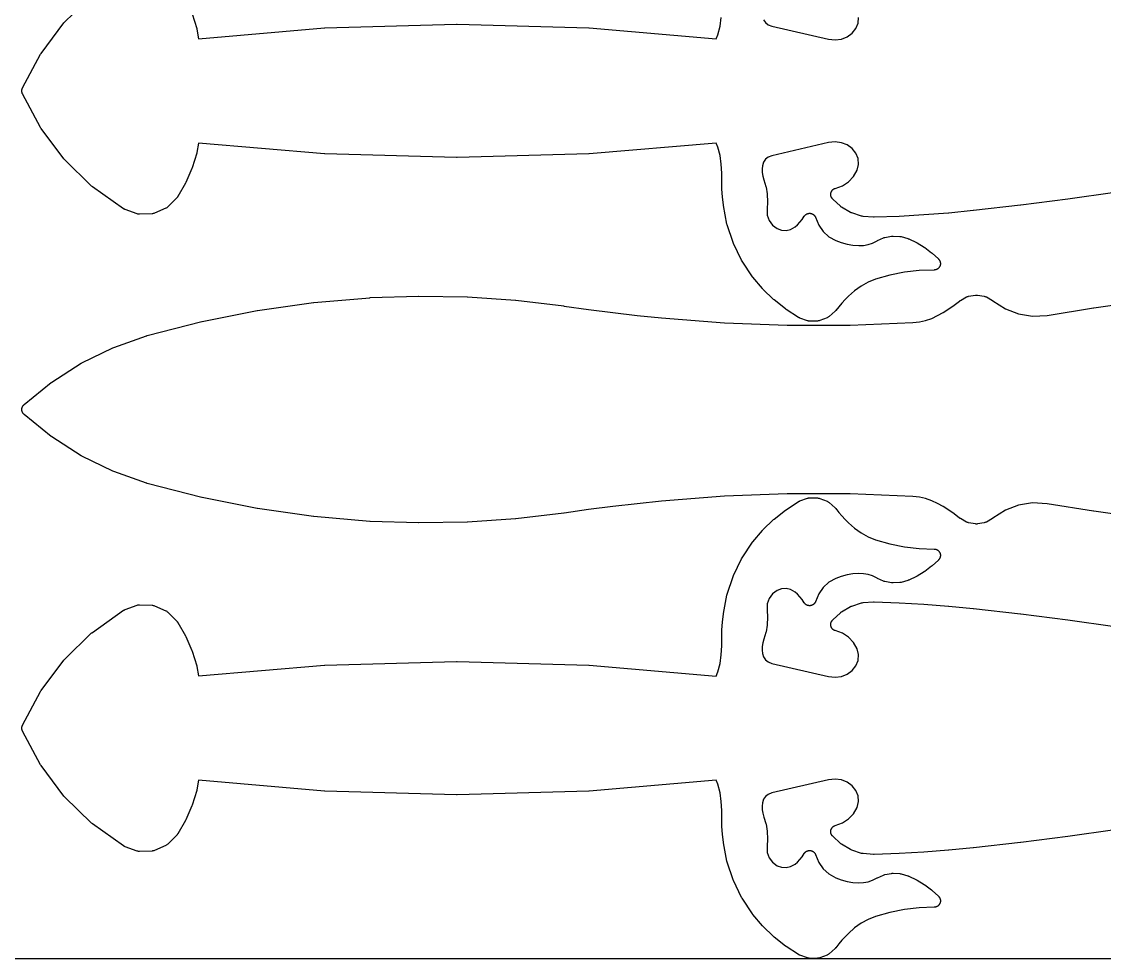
# Model space of a CAD drawing. Header units: metres. Extents: x 0 to 3000, y 0 to 1200.
# Drawn here: x 1358.7 to 1698.4, y 0 to 294 of the extents above; entities that cross this region are included whole.
import ezdxf

# ---------------------------------------------------------------- set-up
doc = ezdxf.new("R2010")
doc.units = ezdxf.units.M

msp = doc.modelspace()

# ---------------------------------------------------------------- linework, layer by layer
at = {"color": 7}
msp.add_lwpolyline([(0, 0), (3000, 0), (3000, 1200), (0, 1200), (0, 0)], close=True, dxfattribs=at)
at = {"color": 1}
for points in [[(1701.77, 240.38), (1687.02, 238.26), (1686.99, 238.26), (1672.2, 236.37), (1672.17, 236.36), (1657.36, 234.69), (1657.34, 234.69), (1657.32, 234.68), (1649.6, 233.94), (1649.57, 233.94), (1641.83, 233.34), (1641.8, 233.34), (1634.05, 232.89), (1634.02, 232.89), (1626.27, 232.59), (1626.24, 232.59), (1626.22, 232.59), (1626.15, 232.59), (1626.07, 232.59), (1626.05, 232.6), (1626.02, 232.6), (1622.74, 232.87), (1622.51, 232.9), (1622.3, 232.96), (1619.19, 233.95), (1618.98, 234.03), (1618.78, 234.13), (1615.98, 235.79), (1615.79, 235.91), (1615.62, 236.06), (1613.22, 238.32), (1613.17, 238.38), (1613.11, 238.44), (1613.1, 238.45), (1613.09, 238.47), (1613.04, 238.53), (1612.98, 238.6), (1612.97, 238.61), (1612.97, 238.62), (1612.92, 238.69), (1612.88, 238.76), (1612.87, 238.77), (1612.86, 238.78), (1612.82, 238.86), (1612.78, 238.93), (1612.78, 238.95), (1612.77, 238.96), (1612.74, 239.04), (1612.71, 239.11), (1612.71, 239.13), (1612.7, 239.14), (1612.68, 239.22), (1612.65, 239.3), (1612.65, 239.32), (1612.65, 239.33), (1612.63, 239.41), (1612.62, 239.5), (1612.62, 239.51), (1612.61, 239.52), (1612.61, 239.61), (1612.6, 239.69), (1612.6, 239.71), (1612.6, 239.72), (1612.6, 239.8), (1612.6, 239.89), (1612.6, 239.9), (1612.6, 239.92), (1612.61, 240), (1612.62, 240.08), (1612.62, 240.1), (1612.63, 240.11), (1612.64, 240.19), (1612.66, 240.28), (1612.66, 240.29), (1612.67, 240.3), (1612.69, 240.38), (1612.72, 240.46), (1612.72, 240.48), (1612.73, 240.49), (1612.76, 240.57), (1612.79, 240.64), (1612.8, 240.66), (1612.81, 240.67), (1612.85, 240.74), (1612.89, 240.82), (1612.9, 240.83), (1612.9, 240.84), (1612.95, 240.91), (1613, 240.98), (1613.01, 240.99), (1613.02, 241), (1613.07, 241.07), (1613.12, 241.13), (1613.13, 241.14), (1613.14, 241.15), (1613.2, 241.21), (1613.26, 241.27), (1613.28, 241.28), (1613.29, 241.29), (1613.35, 241.34), (1613.42, 241.39), (1613.43, 241.4), (1613.44, 241.41), (1613.51, 241.45), (1613.58, 241.5), (1613.59, 241.51), (1613.61, 241.51), (1613.68, 241.55), (1613.75, 241.59), (1613.77, 241.6), (1613.78, 241.6), (1613.86, 241.63), (1613.94, 241.66), (1616.33, 242.5), (1618.22, 243.74), (1619.76, 245.39), (1620.86, 247.37), (1621.29, 249.2), (1621.17, 251), (1620.51, 252.68), (1619.34, 254.15), (1617.75, 255.29), (1615.93, 256.01), (1613.99, 256.28), (1611.89, 256.06), (1594.12, 251.93), (1592.96, 251.47), (1592.13, 250.8), (1591.53, 249.92), (1591.18, 248.79), (1591.09, 247.77), (1591.13, 246.65), (1591.3, 245.55), (1591.65, 244.35), (1592.25, 242.29), (1592.3, 242.07), (1592.66, 239.95), (1592.68, 239.72), (1592.79, 237.58), (1592.79, 237.35), (1592.65, 235.3), (1592.7, 233.27), (1593.27, 231.6), (1594.31, 230.17), (1595.76, 229.08), (1597.15, 228.57), (1598.6, 228.49), (1600.01, 228.81), (1601.39, 229.58), (1602.17, 230.24), (1602.94, 231.04), (1603.63, 231.91), (1604.29, 232.93), (1604.31, 232.96), (1604.32, 232.98), (1604.37, 233.04), (1604.41, 233.09), (1604.43, 233.11), (1604.44, 233.14), (1604.49, 233.19), (1604.54, 233.24), (1604.56, 233.26), (1604.58, 233.28), (1604.63, 233.33), (1604.68, 233.37), (1604.7, 233.39), (1604.72, 233.41), (1604.78, 233.45), (1604.83, 233.49), (1604.86, 233.51), (1604.88, 233.53), (1604.94, 233.56), (1605, 233.6), (1605.03, 233.61), (1605.05, 233.63), (1605.11, 233.65), (1605.18, 233.68), (1605.2, 233.69), (1605.23, 233.71), (1605.3, 233.73), (1605.36, 233.75), (1605.39, 233.76), (1605.42, 233.77), (1605.48, 233.79), (1605.55, 233.8), (1605.58, 233.81), (1605.61, 233.82), (1605.68, 233.83), (1605.74, 233.84), (1605.77, 233.84), (1605.8, 233.84), (1605.87, 233.84), (1605.94, 233.85), (1605.97, 233.85), (1606, 233.85), (1606.07, 233.85), (1606.14, 233.84), (1606.16, 233.84), (1606.19, 233.84), (1606.26, 233.83), (1606.33, 233.82), (1606.36, 233.81), (1606.39, 233.81), (1606.45, 233.79), (1606.52, 233.77), (1606.55, 233.76), (1606.58, 233.76), (1606.64, 233.73), (1606.71, 233.71), (1606.73, 233.7), (1606.76, 233.69), (1606.82, 233.66), (1606.89, 233.63), (1606.91, 233.61), (1606.94, 233.6), (1607, 233.57), (1607.06, 233.53), (1607.08, 233.51), (1607.1, 233.5), (1607.16, 233.46), (1607.22, 233.42), (1607.24, 233.4), (1607.26, 233.38), (1607.31, 233.33), (1607.36, 233.29), (1607.38, 233.27), (1607.4, 233.25), (1607.45, 233.19), (1607.5, 233.14), (1607.52, 233.12), (1607.53, 233.1), (1607.57, 233.04), (1607.62, 232.99), (1607.63, 232.96), (1607.65, 232.94), (1607.68, 232.88), (1607.72, 232.82), (1607.73, 232.8), (1607.75, 232.77), (1607.78, 232.71), (1607.81, 232.65), (1607.82, 232.62), (1607.83, 232.59), (1608.82, 230.1), (1610.2, 228.12), (1611.99, 226.49), (1614.19, 225.26), (1615.9, 224.64), (1617.72, 224.16), (1619.58, 223.86), (1621.44, 223.73), (1622.92, 223.79), (1624.34, 224.06), (1625.71, 224.52), (1627.14, 225.23), (1627.18, 225.25), (1627.22, 225.27), (1629.17, 226.13), (1629.39, 226.21), (1629.61, 226.27), (1631.68, 226.66), (1631.91, 226.69), (1632.14, 226.69), (1634.25, 226.59), (1634.48, 226.57), (1634.7, 226.52), (1636.75, 225.94), (1636.82, 225.91), (1636.89, 225.89), (1636.91, 225.88), (1636.94, 225.87), (1637, 225.84), (1637.07, 225.82), (1639.49, 224.67), (1639.67, 224.57), (1641.95, 223.19), (1642.12, 223.07), (1644.25, 221.46), (1644.41, 221.34), (1646.38, 219.51), (1646.38, 219.51), (1646.38, 219.51), (1646.45, 219.44), (1646.52, 219.37), (1646.52, 219.37), (1646.52, 219.37), (1646.58, 219.3), (1646.64, 219.22), (1646.64, 219.22), (1646.64, 219.22), (1646.69, 219.14), (1646.75, 219.06), (1646.75, 219.05), (1646.75, 219.05), (1646.79, 218.97), (1646.84, 218.88), (1646.84, 218.88), (1646.84, 218.88), (1646.87, 218.79), (1646.91, 218.7), (1646.91, 218.7), (1646.91, 218.7), (1646.94, 218.6), (1646.96, 218.51), (1646.96, 218.51), (1646.97, 218.51), (1646.98, 218.41), (1647, 218.32), (1647, 218.32), (1647, 218.31), (1647.01, 218.22), (1647.02, 218.12), (1647.02, 218.12), (1647.02, 218.12), (1647.02, 218.02), (1647.02, 217.93), (1647.02, 217.93), (1647.02, 217.92), (1647.01, 217.83), (1646.99, 217.73), (1646.99, 217.73), (1646.99, 217.73), (1646.97, 217.63), (1646.95, 217.54), (1646.95, 217.54), (1646.95, 217.54), (1646.92, 217.44), (1646.9, 217.35), (1646.89, 217.35), (1646.89, 217.35), (1646.86, 217.26), (1646.82, 217.17), (1646.82, 217.17), (1646.82, 217.17), (1646.77, 217.08), (1646.72, 217), (1646.72, 217), (1646.72, 217), (1646.67, 216.92), (1646.61, 216.84), (1646.61, 216.84), (1646.61, 216.83), (1646.55, 216.76), (1646.49, 216.69), (1646.49, 216.69), (1646.48, 216.68), (1646.42, 216.62), (1646.35, 216.55), (1646.35, 216.55), (1646.34, 216.55), (1646.27, 216.49), (1646.19, 216.43), (1646.19, 216.43), (1646.19, 216.42), (1646.11, 216.37), (1646.03, 216.32), (1646.03, 216.32), (1646.03, 216.32), (1645.94, 216.27), (1645.86, 216.23), (1645.85, 216.23), (1645.85, 216.23), (1645.76, 216.19), (1645.67, 216.16), (1645.67, 216.16), (1645.67, 216.16), (1645.58, 216.13), (1645.49, 216.1), (1645.48, 216.1), (1645.48, 216.1), (1645.39, 216.08), (1645.29, 216.07), (1645.29, 216.07), (1645.29, 216.06), (1645.19, 216.06), (1645.1, 216.05), (1645.09, 216.05), (1645.09, 216.05), (1640.35, 215.88), (1635.72, 215.33), (1631.15, 214.42), (1626.68, 213.15), (1624.31, 212.21), (1622.1, 211.01), (1620.04, 209.56), (1618.13, 207.83), (1617.12, 206.78), (1616.12, 205.67), (1615.14, 204.53), (1614.18, 203.34), (1614.14, 203.29), (1614.09, 203.24), (1614.07, 203.22), (1614.05, 203.2), (1614, 203.15), (1613.95, 203.1), (1612.06, 201.42), (1611.92, 201.31), (1611.77, 201.21), (1611.61, 201.12), (1611.45, 201.05), (1609.15, 200.17), (1608.98, 200.11), (1608.81, 200.07), (1608.64, 200.05), (1608.46, 200.04), (1606, 200), (1605.82, 200.01), (1605.64, 200.03), (1605.47, 200.06), (1605.3, 200.12), (1602.91, 200.97), (1602.88, 200.99), (1602.85, 201), (1602.79, 201.02), (1602.79, 201.02), (1602.73, 201.05), (1602.7, 201.06), (1602.67, 201.08), (1602.61, 201.11), (1602.56, 201.14), (1602.53, 201.16), (1602.5, 201.18), (1598.6, 203.7), (1598.44, 203.82), (1594.81, 206.7), (1594.66, 206.83), (1591.34, 210.06), (1591.2, 210.2), (1588.2, 213.75), (1588.19, 213.76), (1588.18, 213.78), (1588.13, 213.84), (1588.08, 213.91), (1588.07, 213.92), (1588.06, 213.93), (1584.78, 218.86), (1584.65, 219.09), (1582.07, 224.39), (1581.97, 224.64), (1580.1, 230.23), (1580.04, 230.48), (1578.92, 236.3), (1578.91, 236.38), (1578.9, 236.46), (1578.64, 238.9), (1578.64, 238.97), (1578.47, 241.42), (1578.46, 241.49), (1578.38, 243.94), (1578.38, 244.01), (1578.38, 246.42), (1578.27, 249.25), (1577.86, 251.97), (1577.15, 254.63), (1576.65, 255.91), (1536.85, 252.51), (1536.73, 252.51), (1495.34, 251.33), (1495.23, 251.33), (1453.84, 252.51), (1453.73, 252.51), (1414.25, 255.89), (1413.72, 252.93), (1413.66, 252.71), (1412.26, 248.11), (1412.18, 247.89), (1410.26, 243.49), (1410.15, 243.28), (1407.72, 239.11), (1407.69, 239.07), (1407.67, 239.02), (1407.64, 238.98), (1407.62, 238.95), (1407.58, 238.9), (1407.55, 238.86), (1407.52, 238.83), (1407.5, 238.79), (1407.46, 238.75), (1407.42, 238.71), (1404.59, 235.84), (1404.45, 235.71), (1404.29, 235.6), (1404.13, 235.5), (1403.96, 235.41), (1400.38, 233.86), (1400.21, 233.79), (1400.03, 233.74), (1399.84, 233.71), (1399.66, 233.69), (1395.76, 233.55), (1395.57, 233.55), (1395.38, 233.57), (1395.19, 233.61), (1395.01, 233.66), (1391.21, 235.03), (1391.14, 235.06), (1391.07, 235.08), (1391.05, 235.09), (1391.03, 235.1), (1390.97, 235.14), (1390.9, 235.17), (1390.88, 235.19), (1390.86, 235.2), (1390.8, 235.24), (1390.73, 235.28), (1380.95, 242.2), (1380.83, 242.3), (1380.71, 242.4), (1372.17, 250.71), (1372.07, 250.83), (1371.97, 250.95), (1364.82, 260.48), (1364.73, 260.6), (1364.65, 260.74), (1359.03, 271.32), (1358.99, 271.41), (1358.95, 271.49), (1358.95, 271.5), (1358.95, 271.5), (1358.91, 271.59), (1358.88, 271.68), (1358.88, 271.68), (1358.88, 271.69), (1358.86, 271.78), (1358.83, 271.87), (1358.83, 271.87), (1358.83, 271.88), (1358.82, 271.97), (1358.81, 272.06), (1358.8, 272.07), (1358.8, 272.07), (1358.8, 272.16), (1358.8, 272.26), (1358.8, 272.26), (1358.8, 272.27), (1358.8, 272.36), (1358.8, 272.45), (1358.8, 272.46), (1358.81, 272.46), (1358.82, 272.56), (1358.83, 272.65), (1358.83, 272.65), (1358.83, 272.66), (1358.86, 272.75), (1358.88, 272.84), (1358.88, 272.84), (1358.88, 272.85), (1358.91, 272.93), (1358.95, 273.02), (1358.95, 273.03), (1358.95, 273.03), (1358.99, 273.12), (1359.03, 273.2), (1364.65, 283.79), (1364.73, 283.92), (1364.82, 284.05), (1371.97, 293.58), (1372.07, 293.7), (1372.17, 293.81), (1380.71, 302.12)], [(1412.26, 296.42), (1413.66, 291.82), (1413.72, 291.59), (1414.25, 288.64), (1453.73, 292.01), (1453.84, 292.02), (1495.23, 293.19), (1495.34, 293.19), (1536.73, 292.02), (1536.85, 292.01), (1576.65, 288.61), (1577.15, 289.9), (1577.86, 292.55), (1578.27, 295.27)], [(1591.53, 294.6), (1592.13, 293.72), (1592.96, 293.05), (1594.12, 292.59), (1611.89, 288.47), (1613.99, 288.24), (1615.93, 288.51), (1617.75, 289.23), (1619.34, 290.37), (1620.51, 291.84), (1621.17, 293.52), (1621.29, 295.32)], [(1709.87, 138.26), (1695.12, 140.38), (1695.09, 140.38), (1680.46, 142.7), (1675.88, 142.97), (1671.51, 142.28), (1667.38, 140.68), (1663.46, 138.11), (1663.4, 138.07), (1663.34, 138.04), (1661.42, 136.94), (1661.26, 136.87), (1661.1, 136.8), (1660.94, 136.75), (1660.77, 136.71), (1658.64, 136.35), (1658.42, 136.32), (1658.19, 136.32), (1657.97, 136.35), (1655.84, 136.71), (1655.68, 136.75), (1655.51, 136.8), (1655.35, 136.87), (1655.2, 136.94), (1653.27, 138.04), (1653.23, 138.06), (1653.18, 138.09), (1653.14, 138.12), (1653.1, 138.14), (1653.06, 138.17), (1653.02, 138.2), (1651.35, 139.51), (1649.66, 140.69), (1647.91, 141.79), (1646.13, 142.79), (1644.27, 143.64), (1642.37, 144.28), (1640.4, 144.72), (1638.37, 144.95), (1618.68, 145.78), (1598.95, 145.81), (1579.23, 145.05), (1559.54, 143.5), (1551.88, 142.7), (1544.22, 141.81), (1536.56, 140.84), (1528.91, 139.77), (1528.89, 139.77), (1528.87, 139.77), (1513.82, 137.98), (1513.72, 137.97), (1498.62, 136.94), (1498.52, 136.93), (1483.38, 136.66), (1483.28, 136.66), (1468.13, 137.15), (1468.08, 137.16), (1468.03, 137.16), (1450.4, 138.67), (1450.29, 138.68), (1432.79, 141.17), (1432.68, 141.19), (1415.35, 144.65), (1415.24, 144.67), (1398.11, 149.09), (1398.03, 149.11), (1397.95, 149.14), (1387.62, 152.77), (1387.4, 152.86), (1377.59, 157.65), (1377.39, 157.76), (1368.2, 163.65), (1368.01, 163.78), (1359.53, 170.71), (1359.53, 170.72), (1359.52, 170.72), (1359.45, 170.78), (1359.38, 170.84), (1359.38, 170.85), (1359.38, 170.85), (1359.32, 170.92), (1359.25, 170.99), (1359.25, 170.99), (1359.25, 171), (1359.19, 171.07), (1359.13, 171.15), (1359.13, 171.15), (1359.13, 171.15), (1359.08, 171.23), (1359.03, 171.32), (1359.03, 171.32), (1359.03, 171.32), (1358.99, 171.41), (1358.95, 171.49), (1358.95, 171.5), (1358.95, 171.5), (1358.91, 171.59), (1358.88, 171.68), (1358.88, 171.68), (1358.88, 171.69), (1358.86, 171.78), (1358.83, 171.87), (1358.83, 171.87), (1358.83, 171.88), (1358.82, 171.97), (1358.81, 172.06), (1358.8, 172.07), (1358.8, 172.07), (1358.8, 172.16), (1358.8, 172.26), (1358.8, 172.26), (1358.8, 172.27), (1358.8, 172.36), (1358.8, 172.45), (1358.8, 172.46), (1358.81, 172.46), (1358.82, 172.56), (1358.83, 172.65), (1358.83, 172.65), (1358.83, 172.66), (1358.86, 172.75), (1358.88, 172.84), (1358.88, 172.84), (1358.88, 172.85), (1358.91, 172.93), (1358.95, 173.02), (1358.95, 173.03), (1358.95, 173.03), (1358.99, 173.12), (1359.03, 173.2), (1359.03, 173.2), (1359.03, 173.21), (1359.08, 173.29), (1359.13, 173.37), (1359.13, 173.37), (1359.13, 173.38), (1359.19, 173.45), (1359.25, 173.53), (1359.25, 173.53), (1359.25, 173.53), (1359.32, 173.6), (1359.38, 173.67), (1359.38, 173.68), (1359.38, 173.68), (1359.45, 173.74), (1359.52, 173.81), (1359.53, 173.81), (1359.53, 173.81), (1368.01, 180.74), (1368.2, 180.88), (1377.39, 186.76), (1377.59, 186.88), (1387.4, 191.66), (1387.62, 191.75), (1397.95, 195.39), (1398.03, 195.41), (1398.11, 195.44), (1415.24, 199.85), (1415.35, 199.88), (1432.68, 203.33), (1432.79, 203.35), (1450.29, 205.84), (1450.4, 205.85), (1468.03, 207.36), (1468.08, 207.37), (1468.13, 207.37), (1483.28, 207.86), (1483.38, 207.86), (1498.52, 207.59), (1498.62, 207.59), (1513.72, 206.56), (1513.82, 206.55), (1528.87, 204.76), (1528.89, 204.75), (1528.91, 204.75), (1536.56, 203.69), (1544.22, 202.71), (1551.88, 201.82), (1559.54, 201.02), (1579.23, 199.48), (1598.95, 198.72), (1618.68, 198.75), (1638.37, 199.57), (1640.4, 199.8), (1642.37, 200.24), (1644.27, 200.88), (1646.13, 201.74), (1647.91, 202.73), (1649.66, 203.83), (1651.35, 205.02), (1653.02, 206.32), (1653.06, 206.35), (1653.1, 206.38), (1653.14, 206.41), (1653.18, 206.44), (1653.23, 206.46), (1653.27, 206.49), (1655.2, 207.58), (1655.35, 207.66), (1655.51, 207.72), (1655.68, 207.77), (1655.84, 207.81), (1657.97, 208.17), (1658.19, 208.2), (1658.42, 208.2), (1658.64, 208.17), (1660.77, 207.81), (1660.94, 207.77), (1661.1, 207.72), (1661.26, 207.66), (1661.42, 207.58), (1663.34, 206.49), (1663.4, 206.45), (1663.46, 206.42), (1667.38, 203.84), (1671.51, 202.25), (1675.88, 201.56), (1680.46, 201.82), (1695.09, 204.14), (1695.12, 204.14), (1709.87, 206.26)], [(1701.77, 40.38), (1687.02, 38.26), (1686.99, 38.26), (1672.2, 36.37), (1672.17, 36.36), (1657.36, 34.69), (1657.34, 34.69), (1657.32, 34.68), (1649.6, 33.94), (1649.57, 33.94), (1641.83, 33.34), (1641.8, 33.34), (1634.05, 32.89), (1634.02, 32.89), (1626.27, 32.59), (1626.24, 32.59), (1626.22, 32.59), (1626.15, 32.59), (1626.07, 32.59), (1626.05, 32.6), (1626.02, 32.6), (1622.74, 32.87), (1622.51, 32.9), (1622.3, 32.96), (1619.19, 33.95), (1618.98, 34.03), (1618.78, 34.13), (1615.98, 35.79), (1615.79, 35.91), (1615.62, 36.06), (1613.22, 38.32), (1613.17, 38.38), (1613.11, 38.44), (1613.1, 38.45), (1613.09, 38.47), (1613.04, 38.53), (1612.98, 38.6), (1612.97, 38.61), (1612.97, 38.62), (1612.92, 38.69), (1612.88, 38.76), (1612.87, 38.77), (1612.86, 38.78), (1612.82, 38.86), (1612.78, 38.93), (1612.78, 38.95), (1612.77, 38.96), (1612.74, 39.04), (1612.71, 39.11), (1612.71, 39.13), (1612.7, 39.14), (1612.68, 39.22), (1612.65, 39.3), (1612.65, 39.32), (1612.65, 39.33), (1612.63, 39.41), (1612.62, 39.5), (1612.62, 39.51), (1612.61, 39.52), (1612.61, 39.61), (1612.6, 39.69), (1612.6, 39.71), (1612.6, 39.72), (1612.6, 39.8), (1612.6, 39.89), (1612.6, 39.9), (1612.6, 39.92), (1612.61, 40), (1612.62, 40.08), (1612.62, 40.1), (1612.63, 40.11), (1612.64, 40.19), (1612.66, 40.28), (1612.66, 40.29), (1612.67, 40.3), (1612.69, 40.38), (1612.72, 40.46), (1612.72, 40.48), (1612.73, 40.49), (1612.76, 40.57), (1612.79, 40.64), (1612.8, 40.66), (1612.81, 40.67), (1612.85, 40.74), (1612.89, 40.82), (1612.9, 40.83), (1612.9, 40.84), (1612.95, 40.91), (1613, 40.98), (1613.01, 40.99), (1613.02, 41), (1613.07, 41.07), (1613.12, 41.13), (1613.13, 41.14), (1613.14, 41.15), (1613.2, 41.21), (1613.26, 41.27), (1613.28, 41.28), (1613.29, 41.29), (1613.35, 41.34), (1613.42, 41.39), (1613.43, 41.4), (1613.44, 41.41), (1613.51, 41.45), (1613.58, 41.5), (1613.59, 41.51), (1613.61, 41.51), (1613.68, 41.55), (1613.75, 41.59), (1613.77, 41.6), (1613.78, 41.6), (1613.86, 41.63), (1613.94, 41.66), (1616.33, 42.5), (1618.22, 43.74), (1619.76, 45.39), (1620.86, 47.37), (1621.29, 49.2), (1621.17, 51), (1620.51, 52.68), (1619.34, 54.15), (1617.75, 55.29), (1615.93, 56.01), (1613.99, 56.28), (1611.89, 56.06), (1594.12, 51.93), (1592.96, 51.47), (1592.13, 50.8), (1591.53, 49.92), (1591.18, 48.79), (1591.09, 47.77), (1591.13, 46.65), (1591.3, 45.55), (1591.65, 44.35), (1592.25, 42.29), (1592.3, 42.07), (1592.66, 39.95), (1592.68, 39.72), (1592.79, 37.58), (1592.79, 37.35), (1592.65, 35.3), (1592.7, 33.27), (1593.27, 31.6), (1594.31, 30.17), (1595.76, 29.08), (1597.15, 28.57), (1598.6, 28.49), (1600.01, 28.81), (1601.39, 29.58), (1602.17, 30.24), (1602.94, 31.04), (1603.63, 31.91), (1604.29, 32.93), (1604.31, 32.96), (1604.32, 32.98), (1604.37, 33.04), (1604.41, 33.09), (1604.43, 33.11), (1604.44, 33.14), (1604.49, 33.19), (1604.54, 33.24), (1604.56, 33.26), (1604.58, 33.28), (1604.63, 33.33), (1604.68, 33.37), (1604.7, 33.39), (1604.72, 33.41), (1604.78, 33.45), (1604.83, 33.49), (1604.86, 33.51), (1604.88, 33.53), (1604.94, 33.56), (1605, 33.6), (1605.03, 33.61), (1605.05, 33.63), (1605.11, 33.65), (1605.18, 33.68), (1605.2, 33.69), (1605.23, 33.71), (1605.3, 33.73), (1605.36, 33.75), (1605.39, 33.76), (1605.42, 33.77), (1605.48, 33.79), (1605.55, 33.8), (1605.58, 33.81), (1605.61, 33.82), (1605.68, 33.83), (1605.74, 33.84), (1605.77, 33.84), (1605.8, 33.84), (1605.87, 33.84), (1605.94, 33.85), (1605.97, 33.85), (1606, 33.85), (1606.07, 33.85), (1606.14, 33.84), (1606.16, 33.84), (1606.19, 33.84), (1606.26, 33.83), (1606.33, 33.82), (1606.36, 33.81), (1606.39, 33.81), (1606.45, 33.79), (1606.52, 33.77), (1606.55, 33.76), (1606.58, 33.76), (1606.64, 33.73), (1606.71, 33.71), (1606.73, 33.7), (1606.76, 33.69), (1606.82, 33.66), (1606.89, 33.63), (1606.91, 33.61), (1606.94, 33.6), (1607, 33.57), (1607.06, 33.53), (1607.08, 33.51), (1607.1, 33.5), (1607.16, 33.46), (1607.22, 33.42), (1607.24, 33.4), (1607.26, 33.38), (1607.31, 33.33), (1607.36, 33.29), (1607.38, 33.27), (1607.4, 33.25), (1607.45, 33.19), (1607.5, 33.14), (1607.52, 33.12), (1607.53, 33.1), (1607.57, 33.04), (1607.62, 32.99), (1607.63, 32.96), (1607.65, 32.94), (1607.68, 32.88), (1607.72, 32.82), (1607.73, 32.8), (1607.75, 32.77), (1607.78, 32.71), (1607.81, 32.65), (1607.82, 32.62), (1607.83, 32.59), (1608.82, 30.1), (1610.2, 28.12), (1611.99, 26.49), (1614.19, 25.26), (1615.9, 24.64), (1617.72, 24.16), (1619.58, 23.86), (1621.44, 23.73), (1622.92, 23.79), (1624.34, 24.06), (1625.71, 24.52), (1627.14, 25.23), (1627.18, 25.25), (1627.22, 25.27), (1629.17, 26.13), (1629.39, 26.21), (1629.61, 26.27), (1631.68, 26.66), (1631.91, 26.69), (1632.14, 26.69), (1634.25, 26.59), (1634.48, 26.57), (1634.7, 26.52), (1636.75, 25.94), (1636.82, 25.91), (1636.89, 25.89), (1636.91, 25.88), (1636.94, 25.87), (1637, 25.84), (1637.07, 25.82), (1639.49, 24.67), (1639.67, 24.57), (1641.95, 23.19), (1642.12, 23.07), (1644.25, 21.46), (1644.41, 21.34), (1646.38, 19.51), (1646.38, 19.51), (1646.38, 19.51), (1646.45, 19.44), (1646.52, 19.37), (1646.52, 19.37), (1646.52, 19.37), (1646.58, 19.3), (1646.64, 19.22), (1646.64, 19.22), (1646.64, 19.22), (1646.69, 19.14), (1646.75, 19.06), (1646.75, 19.05), (1646.75, 19.05), (1646.79, 18.97), (1646.84, 18.88), (1646.84, 18.88), (1646.84, 18.88), (1646.87, 18.79), (1646.91, 18.7), (1646.91, 18.7), (1646.91, 18.7), (1646.94, 18.6), (1646.96, 18.51), (1646.96, 18.51), (1646.97, 18.51), (1646.98, 18.41), (1647, 18.32), (1647, 18.32), (1647, 18.31), (1647.01, 18.22), (1647.02, 18.12), (1647.02, 18.12), (1647.02, 18.12), (1647.02, 18.02), (1647.02, 17.93), (1647.02, 17.93), (1647.02, 17.92), (1647.01, 17.83), (1646.99, 17.73), (1646.99, 17.73), (1646.99, 17.73), (1646.97, 17.63), (1646.95, 17.54), (1646.95, 17.54), (1646.95, 17.54), (1646.92, 17.44), (1646.9, 17.35), (1646.89, 17.35), (1646.89, 17.35), (1646.86, 17.26), (1646.82, 17.17), (1646.82, 17.17), (1646.82, 17.17), (1646.77, 17.08), (1646.72, 17), (1646.72, 17), (1646.72, 17), (1646.67, 16.92), (1646.61, 16.84), (1646.61, 16.84), (1646.61, 16.83), (1646.55, 16.76), (1646.49, 16.69), (1646.49, 16.69), (1646.48, 16.68), (1646.42, 16.62), (1646.35, 16.55), (1646.35, 16.55), (1646.34, 16.55), (1646.27, 16.49), (1646.19, 16.43), (1646.19, 16.43), (1646.19, 16.42), (1646.11, 16.37), (1646.03, 16.32), (1646.03, 16.32), (1646.03, 16.32), (1645.94, 16.27), (1645.86, 16.23), (1645.85, 16.23), (1645.85, 16.23), (1645.76, 16.19), (1645.67, 16.16), (1645.67, 16.16), (1645.67, 16.16), (1645.58, 16.13), (1645.49, 16.1), (1645.48, 16.1), (1645.48, 16.1), (1645.39, 16.08), (1645.29, 16.07), (1645.29, 16.07), (1645.29, 16.06), (1645.19, 16.06), (1645.1, 16.05), (1645.09, 16.05), (1645.09, 16.05), (1640.35, 15.88), (1635.72, 15.33), (1631.15, 14.42), (1626.68, 13.15), (1624.31, 12.21), (1622.1, 11.01), (1620.04, 9.56), (1618.13, 7.83), (1617.12, 6.78), (1616.12, 5.67), (1615.14, 4.53), (1614.18, 3.34), (1614.14, 3.29), (1614.09, 3.24), (1614.07, 3.22), (1614.05, 3.2), (1614, 3.15), (1613.95, 3.1), (1612.06, 1.42), (1611.92, 1.31), (1611.77, 1.21), (1611.61, 1.12), (1611.45, 1.05), (1609.15, 0.17), (1608.98, 0.11), (1608.81, 0.07), (1608.64, 0.05), (1608.46, 0.04), (1606, 0), (1605.82, 0.01), (1605.64, 0.03), (1605.47, 0.06), (1605.3, 0.12), (1602.91, 0.97), (1602.88, 0.99), (1602.85, 1), (1602.79, 1.02), (1602.79, 1.02), (1602.73, 1.05), (1602.7, 1.06), (1602.67, 1.08), (1602.61, 1.11), (1602.56, 1.14), (1602.53, 1.16), (1602.5, 1.18), (1598.6, 3.7), (1598.44, 3.82), (1594.81, 6.7), (1594.66, 6.83), (1591.34, 10.06), (1591.2, 10.2), (1588.2, 13.75), (1588.19, 13.76), (1588.18, 13.78), (1588.13, 13.84), (1588.08, 13.91), (1588.07, 13.92), (1588.06, 13.93), (1584.78, 18.86), (1584.65, 19.09), (1582.07, 24.39), (1581.97, 24.64), (1580.1, 30.23), (1580.04, 30.48), (1578.92, 36.3), (1578.91, 36.38), (1578.9, 36.46), (1578.64, 38.9), (1578.64, 38.97), (1578.47, 41.42), (1578.46, 41.49), (1578.38, 43.94), (1578.38, 44.01), (1578.38, 46.42), (1578.27, 49.25), (1577.86, 51.97), (1577.15, 54.63), (1576.65, 55.91), (1536.85, 52.51), (1536.73, 52.51), (1495.34, 51.33), (1495.23, 51.33), (1453.84, 52.51), (1453.73, 52.51), (1414.25, 55.89), (1413.72, 52.93), (1413.66, 52.71), (1412.26, 48.11), (1412.18, 47.89), (1410.26, 43.49), (1410.15, 43.28), (1407.72, 39.11), (1407.69, 39.07), (1407.67, 39.02), (1407.64, 38.98), (1407.62, 38.95), (1407.58, 38.9), (1407.55, 38.86), (1407.52, 38.83), (1407.5, 38.79), (1407.46, 38.75), (1407.42, 38.71), (1404.59, 35.84), (1404.45, 35.71), (1404.29, 35.6), (1404.13, 35.5), (1403.96, 35.41), (1400.38, 33.86), (1400.21, 33.79), (1400.03, 33.74), (1399.84, 33.71), (1399.66, 33.69), (1395.76, 33.55), (1395.57, 33.55), (1395.38, 33.57), (1395.19, 33.61), (1395.01, 33.66), (1391.21, 35.03), (1391.14, 35.06), (1391.07, 35.08), (1391.05, 35.09), (1391.03, 35.1), (1390.97, 35.14), (1390.9, 35.17), (1390.88, 35.19), (1390.86, 35.2), (1390.8, 35.24), (1390.73, 35.28), (1380.95, 42.2), (1380.83, 42.3), (1380.71, 42.4), (1372.17, 50.71), (1372.07, 50.83), (1371.97, 50.95), (1364.82, 60.48), (1364.73, 60.6), (1364.65, 60.74), (1359.03, 71.32), (1358.99, 71.41), (1358.95, 71.49), (1358.95, 71.5), (1358.95, 71.5), (1358.91, 71.59), (1358.88, 71.68), (1358.88, 71.68), (1358.88, 71.69), (1358.86, 71.78), (1358.83, 71.87), (1358.83, 71.87), (1358.83, 71.88), (1358.82, 71.97), (1358.81, 72.06), (1358.8, 72.07), (1358.8, 72.07), (1358.8, 72.16), (1358.8, 72.26), (1358.8, 72.26), (1358.8, 72.27), (1358.8, 72.36), (1358.8, 72.45), (1358.8, 72.46), (1358.81, 72.46), (1358.82, 72.56), (1358.83, 72.65), (1358.83, 72.65), (1358.83, 72.66), (1358.86, 72.75), (1358.88, 72.84), (1358.88, 72.84), (1358.88, 72.85), (1358.91, 72.93), (1358.95, 73.02), (1358.95, 73.03), (1358.95, 73.03), (1358.99, 73.12), (1359.03, 73.2), (1364.65, 83.79), (1364.73, 83.92), (1364.82, 84.05), (1371.97, 93.58), (1372.07, 93.7), (1372.17, 93.81), (1380.71, 102.12), (1380.83, 102.22), (1380.95, 102.32), (1390.73, 109.25), (1390.8, 109.29), (1390.86, 109.33), (1390.88, 109.34), (1390.9, 109.35), (1390.97, 109.38), (1391.03, 109.42), (1391.05, 109.43), (1391.07, 109.44), (1391.14, 109.47), (1391.21, 109.5), (1395.01, 110.86), (1395.19, 110.92), (1395.38, 110.95), (1395.57, 110.97), (1395.76, 110.98), (1399.66, 110.83), (1399.84, 110.82), (1400.03, 110.78), (1400.21, 110.73), (1400.38, 110.67), (1403.96, 109.11), (1404.13, 109.03), (1404.29, 108.93), (1404.45, 108.81), (1404.59, 108.68), (1407.42, 105.81), (1407.46, 105.77), (1407.5, 105.73), (1407.52, 105.7), (1407.55, 105.66), (1407.58, 105.62), (1407.62, 105.58), (1407.64, 105.54), (1407.67, 105.51), (1407.69, 105.46), (1407.72, 105.41), (1410.15, 101.25), (1410.26, 101.04), (1412.18, 96.63), (1412.26, 96.42), (1413.66, 91.82), (1413.72, 91.59), (1414.25, 88.64), (1453.73, 92.01), (1453.84, 92.02), (1495.23, 93.19), (1495.34, 93.19), (1536.73, 92.02), (1536.85, 92.01), (1576.65, 88.61), (1577.15, 89.9), (1577.86, 92.55), (1578.27, 95.27), (1578.38, 98.1), (1578.38, 100.52), (1578.38, 100.59), (1578.46, 103.04), (1578.47, 103.11), (1578.64, 105.55), (1578.64, 105.62), (1578.9, 108.06), (1578.91, 108.14), (1578.92, 108.23), (1580.04, 114.04), (1580.1, 114.3), (1581.97, 119.89), (1582.07, 120.13), (1584.65, 125.43), (1584.78, 125.66), (1588.06, 130.59), (1588.07, 130.6), (1588.08, 130.62), (1588.13, 130.68), (1588.18, 130.75), (1588.19, 130.76), (1588.2, 130.77), (1591.2, 134.32), (1591.34, 134.46), (1594.66, 137.69), (1594.81, 137.82), (1598.44, 140.71), (1598.6, 140.82), (1602.5, 143.35), (1602.53, 143.37), (1602.56, 143.38), (1602.61, 143.41), (1602.67, 143.45), (1602.7, 143.46), (1602.73, 143.48), (1602.79, 143.5), (1602.85, 143.53), (1602.88, 143.54), (1602.91, 143.55), (1605.3, 144.41), (1605.47, 144.46), (1605.64, 144.5), (1605.82, 144.52), (1606, 144.52), (1608.46, 144.49), (1608.64, 144.48), (1608.81, 144.45), (1608.98, 144.41), (1609.15, 144.36), (1611.45, 143.47), (1611.61, 143.4), (1611.77, 143.32), (1611.92, 143.22), (1612.06, 143.1), (1613.95, 141.42), (1614, 141.37), (1614.05, 141.33), (1614.07, 141.3), (1614.09, 141.28), (1614.14, 141.23), (1614.18, 141.18), (1615.14, 139.99), (1616.12, 138.85), (1617.12, 137.74), (1618.13, 136.69), (1620.04, 134.97), (1622.1, 133.52), (1624.31, 132.32), (1626.68, 131.38), (1631.15, 130.1), (1635.72, 129.19), (1640.35, 128.65), (1645.09, 128.48), (1645.09, 128.48), (1645.1, 128.48), (1645.19, 128.47), (1645.29, 128.46), (1645.29, 128.46), (1645.29, 128.46), (1645.39, 128.44), (1645.48, 128.42), (1645.48, 128.42), (1645.49, 128.42), (1645.58, 128.4), (1645.67, 128.37), (1645.67, 128.37), (1645.67, 128.37), (1645.76, 128.33), (1645.85, 128.3), (1645.85, 128.29), (1645.86, 128.29), (1645.94, 128.25), (1646.03, 128.21), (1646.03, 128.2), (1646.03, 128.2), (1646.11, 128.15), (1646.19, 128.1), (1646.19, 128.1), (1646.19, 128.1), (1646.27, 128.04), (1646.34, 127.98), (1646.35, 127.97), (1646.35, 127.97), (1646.42, 127.91), (1646.48, 127.84), (1646.49, 127.84), (1646.49, 127.84), (1646.55, 127.76), (1646.61, 127.69), (1646.61, 127.69), (1646.61, 127.68), (1646.67, 127.61), (1646.72, 127.53), (1646.72, 127.53), (1646.72, 127.52), (1646.77, 127.44), (1646.82, 127.36), (1646.82, 127.35), (1646.82, 127.35), (1646.86, 127.26), (1646.89, 127.18), (1646.89, 127.17), (1646.9, 127.17), (1646.92, 127.08), (1646.95, 126.99), (1646.95, 126.99), (1646.95, 126.98), (1646.97, 126.89), (1646.99, 126.8), (1646.99, 126.79), (1646.99, 126.79), (1647.01, 126.7), (1647.02, 126.6), (1647.02, 126.6), (1647.02, 126.6), (1647.02, 126.5), (1647.02, 126.41), (1647.02, 126.4), (1647.02, 126.4), (1647.01, 126.3), (1647, 126.21), (1647, 126.21), (1647, 126.2), (1646.98, 126.11), (1646.97, 126.02), (1646.96, 126.01), (1646.96, 126.01), (1646.94, 125.92), (1646.91, 125.83), (1646.91, 125.83), (1646.91, 125.82), (1646.87, 125.73), (1646.84, 125.65), (1646.84, 125.64), (1646.84, 125.64), (1646.79, 125.56), (1646.75, 125.47), (1646.75, 125.47), (1646.75, 125.47), (1646.69, 125.39), (1646.64, 125.31), (1646.64, 125.3), (1646.64, 125.3), (1646.58, 125.23), (1646.52, 125.15), (1646.52, 125.15), (1646.52, 125.15), (1646.45, 125.08), (1646.38, 125.01), (1646.38, 125.01), (1646.38, 125.01), (1644.41, 123.19), (1644.25, 123.06), (1642.12, 121.45), (1641.95, 121.34), (1639.67, 119.95), (1639.49, 119.86), (1637.07, 118.71), (1637, 118.68), (1636.94, 118.65), (1636.91, 118.64), (1636.89, 118.63), (1636.82, 118.61), (1636.75, 118.59), (1634.7, 118.01), (1634.48, 117.95), (1634.25, 117.93), (1632.14, 117.84), (1631.91, 117.84), (1631.68, 117.87), (1629.61, 118.25), (1629.39, 118.31), (1629.17, 118.39), (1627.22, 119.25), (1627.18, 119.28), (1627.14, 119.29), (1625.71, 120.01), (1624.34, 120.47), (1622.92, 120.73), (1621.44, 120.8), (1619.58, 120.67), (1617.72, 120.36), (1615.9, 119.88), (1614.19, 119.26), (1611.99, 118.03), (1610.2, 116.41), (1608.82, 114.42), (1607.83, 111.93), (1607.82, 111.91), (1607.81, 111.88), (1607.78, 111.82), (1607.75, 111.75), (1607.73, 111.73), (1607.72, 111.7), (1607.68, 111.64), (1607.65, 111.58), (1607.63, 111.56), (1607.62, 111.54), (1607.57, 111.48), (1607.53, 111.42), (1607.52, 111.4), (1607.5, 111.38), (1607.45, 111.33), (1607.4, 111.28), (1607.38, 111.26), (1607.36, 111.24), (1607.31, 111.19), (1607.26, 111.14), (1607.24, 111.13), (1607.22, 111.11), (1607.16, 111.07), (1607.1, 111.03), (1607.08, 111.01), (1607.06, 110.99), (1607, 110.96), (1606.94, 110.92), (1606.91, 110.91), (1606.89, 110.9), (1606.82, 110.87), (1606.76, 110.84), (1606.73, 110.83), (1606.71, 110.81), (1606.64, 110.79), (1606.58, 110.77), (1606.55, 110.76), (1606.52, 110.75), (1606.45, 110.74), (1606.39, 110.72), (1606.36, 110.71), (1606.33, 110.71), (1606.26, 110.7), (1606.19, 110.69), (1606.16, 110.68), (1606.14, 110.68), (1606.07, 110.68), (1606, 110.67), (1605.97, 110.68), (1605.94, 110.67), (1605.87, 110.68), (1605.8, 110.68), (1605.77, 110.69), (1605.74, 110.69), (1605.68, 110.7), (1605.61, 110.71), (1605.58, 110.71), (1605.55, 110.72), (1605.48, 110.74), (1605.42, 110.75), (1605.39, 110.76), (1605.36, 110.77), (1605.3, 110.79), (1605.23, 110.82), (1605.2, 110.83), (1605.18, 110.84), (1605.11, 110.87), (1605.05, 110.9), (1605.03, 110.91), (1605, 110.93), (1604.94, 110.96), (1604.88, 111), (1604.86, 111.01), (1604.83, 111.03), (1604.78, 111.07), (1604.72, 111.11), (1604.7, 111.13), (1604.68, 111.15), (1604.63, 111.2), (1604.58, 111.24), (1604.56, 111.26), (1604.54, 111.28), (1604.49, 111.34), (1604.44, 111.39), (1604.43, 111.41), (1604.41, 111.43), (1604.37, 111.49), (1604.32, 111.54), (1604.31, 111.57), (1604.29, 111.59), (1603.63, 112.61), (1602.94, 113.48), (1602.17, 114.28), (1601.39, 114.94), (1600.01, 115.72), (1598.6, 116.04), (1597.15, 115.95), (1595.76, 115.45), (1594.31, 114.36), (1593.27, 112.92), (1592.7, 111.25), (1592.65, 109.23), (1592.79, 107.18), (1592.79, 106.94), (1592.68, 104.8), (1592.66, 104.57), (1592.3, 102.46), (1592.25, 102.23), (1591.65, 100.17), (1591.3, 98.98), (1591.13, 97.87), (1591.09, 96.76), (1591.18, 95.73), (1591.53, 94.6), (1592.13, 93.72), (1592.96, 93.05), (1594.12, 92.59), (1611.89, 88.47), (1613.99, 88.24), (1615.93, 88.51), (1617.75, 89.23), (1619.34, 90.37), (1620.51, 91.84), (1621.17, 93.52), (1621.29, 95.32), (1620.86, 97.15), (1619.76, 99.13), (1618.22, 100.78), (1616.33, 102.02), (1613.94, 102.86), (1613.86, 102.89), (1613.78, 102.92), (1613.77, 102.93), (1613.75, 102.93), (1613.68, 102.97), (1613.61, 103.01), (1613.59, 103.02), (1613.58, 103.03), (1613.51, 103.07), (1613.44, 103.12), (1613.43, 103.13), (1613.42, 103.13), (1613.35, 103.19), (1613.29, 103.24), (1613.28, 103.25), (1613.26, 103.26), (1613.2, 103.32), (1613.14, 103.37), (1613.13, 103.38), (1613.12, 103.39), (1613.07, 103.46), (1613.02, 103.52), (1613.01, 103.53), (1613, 103.55), (1612.95, 103.61), (1612.9, 103.68), (1612.9, 103.7), (1612.89, 103.71), (1612.85, 103.78), (1612.81, 103.85), (1612.8, 103.87), (1612.79, 103.88), (1612.76, 103.96), (1612.73, 104.03), (1612.72, 104.05), (1612.72, 104.06), (1612.69, 104.14), (1612.67, 104.22), (1612.66, 104.23), (1612.66, 104.25), (1612.64, 104.33), (1612.63, 104.41), (1612.62, 104.43), (1612.62, 104.44), (1612.61, 104.52), (1612.6, 104.61), (1612.6, 104.62), (1612.6, 104.64), (1612.6, 104.72), (1612.6, 104.8), (1612.6, 104.82), (1612.6, 104.83), (1612.61, 104.92), (1612.61, 105), (1612.62, 105.01), (1612.62, 105.03), (1612.63, 105.11), (1612.65, 105.19), (1612.65, 105.21), (1612.65, 105.22), (1612.68, 105.3), (1612.7, 105.38), (1612.71, 105.39), (1612.71, 105.41), (1612.74, 105.49), (1612.77, 105.56), (1612.78, 105.58), (1612.78, 105.59), (1612.82, 105.66), (1612.86, 105.74), (1612.87, 105.75), (1612.88, 105.76), (1612.92, 105.83), (1612.97, 105.9), (1612.97, 105.92), (1612.98, 105.93), (1613.04, 105.99), (1613.09, 106.06), (1613.1, 106.07), (1613.11, 106.08), (1613.17, 106.14), (1613.22, 106.2), (1615.62, 108.47), (1615.79, 108.61), (1615.98, 108.74), (1618.78, 110.39), (1618.98, 110.49), (1619.19, 110.57), (1622.3, 111.56), (1622.51, 111.62), (1622.74, 111.65), (1626.02, 111.93), (1626.05, 111.93), (1626.07, 111.93), (1626.15, 111.93), (1626.22, 111.93), (1626.24, 111.93), (1626.27, 111.93), (1634.02, 111.63), (1634.05, 111.63), (1641.8, 111.18), (1641.83, 111.18), (1649.57, 110.59), (1649.6, 110.58), (1657.32, 109.84), (1657.34, 109.84), (1657.36, 109.84), (1672.17, 108.16), (1672.2, 108.16), (1686.99, 106.26), (1687.02, 106.26), (1701.77, 104.14)]]:
    msp.add_lwpolyline(points, dxfattribs=at)

doc.saveas('drawing.dxf')
